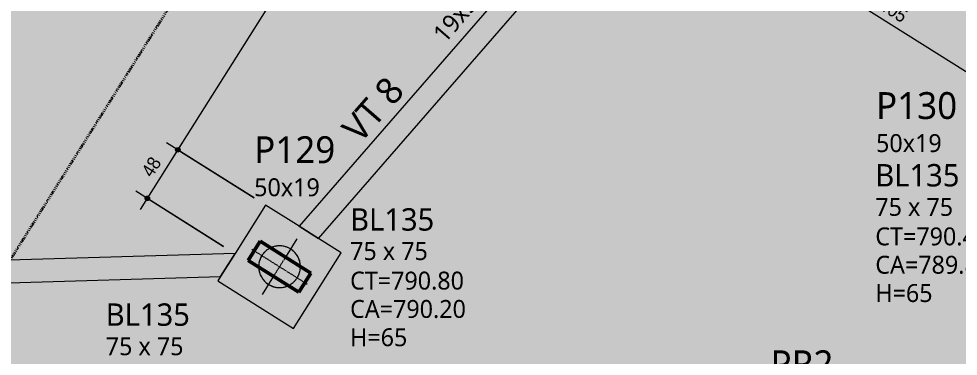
# Model space of a CAD drawing. Header units: centimetres. Extents: x -3523 to 38560, y -3196 to 88043.
# Drawn here: x -1449 to -661, y 1055 to 1338 of the extents above; entities that cross this region are included whole.
import ezdxf

# ---------------------------------------------------------------- set-up
doc = ezdxf.new("R2010")
doc.units = ezdxf.units.CM
doc.linetypes.add('Dash dot', pattern=[1.5875, 0.635, -0.47625, 0, -0.47625])
doc.linetypes.add('Traço', pattern=[0.635, 0.3175, -0.3175])
for name, color, linetype, lineweight in [('A-ANNO-DIMS', 7, 'Continuous', 9), ('A-ANNO-DIMS-75', 7, 'Continuous', 9), ('A-DETL-GENF', 7, 'Continuous', 18), ('A-DETL-MBND', 7, 'Continuous', 18), ('S-BEAM-IDEN', 7, 'Continuous', 9), ('S-COLS', 7, 'Continuous', 25), ('S-COLS-IDEN', 7, 'Continuous', 9), ('S-FNDN', 7, 'Continuous', 25), ('S-FNDN-HDLN', 7, 'Traço', 18), ('S-FNDN-IDEN', 7, 'Continuous', 9), ('S-GRID', 7, 'Continuous', 9)]:
    doc.layers.add(name, color=color, linetype=linetype, lineweight=lineweight)
doc.styles.add('Arial_1', font='arial.ttf', dxfattribs={"width": 0.9, "height": 11.25})
doc.styles.add('Gadugi', font='gadugi.ttf', dxfattribs={"height": 15})
doc.styles.add('Gadugi_1', font='gadugi.ttf', dxfattribs={"height": 22.5})
doc.styles.add('Gadugi_2', font='gadugi.ttf', dxfattribs={"height": 18.75})
doc.dimstyles.new('PED_1_5mm_ESQ', dxfattribs={"dimscale": 30.48, "dimtxt": 11.477918, "dimasz": 0.492126, "dimexe": 0.369094, "dimexo": 0.369094, "dimgap": 0.073819, "dimtad": 1, "dimdec": 1, "dimrnd": 0.5, "dimdsep": 46, "dimtxsty": 'Arial_1', "dimblk1": 'DOTSMALL', "dimblk2": 'DOTSMALL', "dimsah": 1, "dimcen": 0.09, "dimdle": 0.369094, "dimazin": 0, "dimtfac": 1, "dimtdec": 4, "dimtix": 1, "dimtmove": 0, "dimatfit": 3, "dimfxl": 1, "dimtvp": 1, "dimtolj": 1, "dimtzin": 0, "dimarcsym": 2})

# ---------------------------------------------------------------- blocks, each defined once
blk = doc.blocks.new('PED_BLRET-1EST_R01_2019 - 75x75x65-V25-PL B 002 - FUNDAÇÃO')
at = {"layer": 'A-DETL-MBND'}
for p, q in [((0, 27.5), (0, 9.5)), ((-27.5, 0), (-25, 0)), ((25, 0), (27.5, 0)), ((0, -9.5), (0, -27.5))]:
    blk.add_line(p, q, dxfattribs=at)
for start, end in [(33.02898, 146.80492), (213.19573, 326.97155)]:
    blk.add_arc((0, 0), 17.5, start, end, dxfattribs=at)
at = {"layer": 'S-FNDN-HDLN'}
for p, q in [((0, 9.5), (0, -9.5)), ((-25, 0), (25, 0))]:
    blk.add_line(p, q, dxfattribs=at)
for start, end in [(146.82121, 213.17943), (360, 33.01269), (326.98784, 360)]:
    blk.add_arc((0, 0), 17.5, start, end, dxfattribs=at)
blk = doc.blocks.new('DIMBLOCK184-PL B 002 - FUNDAÇÃO')
at = {"layer": 'A-ANNO-DIMS-75'}
h = blk.add_hatch(color=256, dxfattribs=at)
edge = h.paths.add_edge_path(flags=0)
edge.add_arc((-1076.86, 1606.8), 1.88, 0, 360)
h = blk.add_hatch(color=256, dxfattribs=at)
edge = h.paths.add_edge_path(flags=0)
edge.add_arc((-1315.48, 1227.66), 1.88, 0, 360)
for p, q in [((-974.24, 1542.22), (-1086.38, 1612.79)), ((-1076.86, 1606.8), (-1321.47, 1218.13)), ((-1076.86, 1606.8), (-974.24, 1542.22)), ((-1251.44, 1187.35), (-1325, 1233.65)), ((-1315.48, 1227.66), (-1251.44, 1187.35))]:
    blk.add_line(p, q, dxfattribs=at)
for centre in [(-1076.86, 1606.8), (-1315.48, 1227.66)]:
    blk.add_circle(centre, 1.88, dxfattribs=at)
at = {"layer": 'A-ANNO-DIMS-75', "color": 0, "insert": (-1216.64, 1416.34), "char_height": 11.25, "width": 27.9708, "attachment_point": 1, "rotation": 57.81471, "line_spacing_factor": 0.941778, "style": 'Arial_1'}
blk.add_mtext('448', dxfattribs=at)
blk = doc.blocks.new('_DotSmall')
at = {"color": 0, "linetype": 'ByBlock', "const_width": 0.5}
blk.add_lwpolyline([(-0.0625, 0, 1), (0.0625, 0, 1)], format="xyb", close=True, dxfattribs=at)
blk = doc.blocks.new('DIMBLOCK185-PL B 002 - FUNDAÇÃO')
at = {"layer": 'A-ANNO-DIMS-75'}
h = blk.add_hatch(color=256, dxfattribs=at)
edge = h.paths.add_edge_path(flags=0)
edge.add_arc((-1315.48, 1227.66), 1.88, 0, 360)
h = blk.add_hatch(color=256, dxfattribs=at)
edge = h.paths.add_edge_path(flags=0)
edge.add_arc((-1341.05, 1187.02), 1.88, 0, 360)
for p, q in [((-1309.49, 1237.18), (-1347.05, 1177.5)), ((-1251.44, 1187.35), (-1325, 1233.65)), ((-1315.48, 1227.66), (-1251.44, 1187.35)), ((-1277.01, 1146.72), (-1350.58, 1193.02)), ((-1341.05, 1187.02), (-1277.01, 1146.72))]:
    blk.add_line(p, q, dxfattribs=at)
for centre in [(-1315.48, 1227.66), (-1341.05, 1187.02)]:
    blk.add_circle(centre, 1.88, dxfattribs=at)
at = {"layer": 'A-ANNO-DIMS-75', "color": 0, "insert": (-1346.67, 1209.74), "char_height": 11.25, "width": 18.6472, "attachment_point": 1, "rotation": 57.81471, "line_spacing_factor": 0.941778, "style": 'Arial_1'}
blk.add_mtext('48', dxfattribs=at)
blk = doc.blocks.new('DIMBLOCK187-PL B 002 - FUNDAÇÃO')
at = {"layer": 'A-ANNO-DIMS-75'}
h = blk.add_hatch(color=256, dxfattribs=at)
edge = h.paths.add_edge_path(flags=0)
edge.add_arc((-1248.4, 1747.85), 1.88, 0, 360)
h = blk.add_hatch(color=256, dxfattribs=at)
edge = h.paths.add_edge_path(flags=0)
edge.add_arc((-1648.33, 1112.41), 1.88, 0, 360)
for p, q in [((-1648.33, 1112.41), (-1242.41, 1757.37)), ((-1241.12, 1743.27), (-1257.92, 1753.84)), ((-1248.4, 1747.85), (-1241.12, 1743.27)), ((-1705.5, 1148.39), (-1638.81, 1106.42)), ((-1648.33, 1112.41), (-1705.5, 1148.39))]:
    blk.add_line(p, q, dxfattribs=at)
for centre in [(-1248.4, 1747.85), (-1648.33, 1112.41)]:
    blk.add_circle(centre, 1.88, dxfattribs=at)
at = {"layer": 'A-ANNO-DIMS-75', "color": 0, "insert": (-1468.84, 1429.25), "char_height": 11.25, "width": 27.9708, "attachment_point": 1, "rotation": 57.81471, "line_spacing_factor": 0.941778, "style": 'Arial_1'}
blk.add_mtext('751', dxfattribs=at)
blk = doc.blocks.new('DIMBLOCK188-PL B 002 - FUNDAÇÃO')
at = {"layer": 'A-ANNO-DIMS-75'}
h = blk.add_hatch(color=256, dxfattribs=at)
edge = h.paths.add_edge_path(flags=0)
edge.add_arc((-658.86, 988.11), 1.88, 0, 360)
h = blk.add_hatch(color=256, dxfattribs=at)
edge = h.paths.add_edge_path(flags=0)
edge.add_arc((-621.6, 988.11), 1.88, 0, 360)
for p, q in [((-621.6, 1083.63), (-621.6, 976.86)), ((-621.6, 988.11), (-621.6, 1083.63)), ((-658.86, 979.51), (-658.86, 999.36)), ((-670.11, 988.11), (-621.6, 988.11)), ((-658.86, 988.11), (-658.86, 979.51))]:
    blk.add_line(p, q, dxfattribs=at)
for centre in [(-658.86, 988.11), (-621.6, 988.11)]:
    blk.add_circle(centre, 1.88, dxfattribs=at)
at = {"layer": 'A-ANNO-DIMS-75', "color": 0, "insert": (-653.83, 1004.97), "char_height": 11.25, "width": 32.6326, "attachment_point": 1, "line_spacing_factor": 0.941778, "style": 'Arial_1'}
blk.add_mtext('37.5', dxfattribs=at)
blk = doc.blocks.new('DIMBLOCK213-PL B 002 - FUNDAÇÃO')
at = {"layer": 'A-ANNO-DIMS-75'}
h = blk.add_hatch(color=256, dxfattribs=at)
edge = h.paths.add_edge_path(flags=0)
edge.add_arc((-892.82, 1443.2), 1.88, 0, 360)
h = blk.add_hatch(color=256, dxfattribs=at)
edge = h.paths.add_edge_path(flags=0)
edge.add_arc((-550.03, 1227.53), 1.88, 0, 360)
for p, q in [((-837.34, 1531.38), (-898.81, 1433.68)), ((-892.82, 1443.2), (-837.34, 1531.38)), ((-902.34, 1449.19), (-540.51, 1221.54)), ((-534.48, 1252.24), (-556.02, 1218.01)), ((-550.03, 1227.53), (-534.48, 1252.24))]:
    blk.add_line(p, q, dxfattribs=at)
for centre in [(-892.82, 1443.2), (-550.03, 1227.53)]:
    blk.add_circle(centre, 1.88, dxfattribs=at)
at = {"layer": 'A-ANNO-DIMS-75', "color": 0, "insert": (-722.31, 1355.84), "char_height": 11.25, "width": 27.9708, "attachment_point": 1, "rotation": 327.82439, "line_spacing_factor": 0.941778, "style": 'Arial_1'}
blk.add_mtext('405', dxfattribs=at)

msp = doc.modelspace()

# ---------------------------------------------------------------- hatches: boundary and pattern name
at = {"layer": 'A-DETL-GENF', "true_color": 0xe6e6e6}
h = msp.add_hatch(color=254, dxfattribs=at)
h.paths.add_polyline_path([(-780.089, 706.316), (-386.115, 706.316), (-386.115, 707.119), (-490.138, 707.119), (-490.138, 819.102), (-113.138, 819.102), (-113.138, 707.119), (-124.365, 707.119), (-124.365, 706.316), (43.51, 706.316), (43.51, 770.619), (70.307, 770.619), (70.307, 1173.082), (306.417, 1173.082), (147.343, 1755.323), (97.342, 1755.323), (97.342, 1835.352), (-215.981, 1835.352), (-215.981, 1756.172), (-275.96, 1756.172), (-442.089, 1296.011), (-425.073, 1285.306), (-465.011, 1221.825), (-491.496, 1238.487), (-546.599, 1166.011), (-546.599, 1141.884), (-298.365, 1141.884), (-298.365, 1214.884), (-223.365, 1214.884), (-223.365, 1049.884), (-298.365, 1049.884), (-298.365, 1122.884), (-546.599, 1122.884), (-546.599, 1094.884), (-621.599, 1094.884), (-621.599, 1169.884), (-567.522, 1169.884), (-507.641, 1248.644), (-528.493, 1261.763), (-488.554, 1325.245), (-485.408, 1323.265), (-329.119, 1756.172), (-345.981, 1756.172), (-345.981, 1866.172), (-316.578, 1866.172), (-444.521, 2197.571), (-444.83, 2197.454), (-462.562, 2244.301), (-671.366, 2785.221), (-685.288, 2823.058), (-685.488, 2822.982), (-703.22, 2869.732), (-702.555, 2869.984), (-718.743, 2913.873), (-862.537, 3299.756), (-968.123, 3253.612), (-914.305, 3339.122), (-930.385, 3349.243), (-979.853, 3270.645), (-1027.785, 3380.324), (-999.447, 3392.709), (-1318.73, 3593.658), (-1333.645, 3569.961), (-1357.562, 3585.013), (-1342.647, 3608.71), (-1358.727, 3618.831), (-1373.642, 3595.134), (-1397.12, 3609.91), (-1382.205, 3633.607), (-1824.457, 3911.949), (-1862.275, 3851.86), (-1909.247, 3881.422), (-3097.084, 1994.095), (-2170.119, 1408.797), (-2169.792, 1409.316), (-2127.476, 1382.683), (-2127.841, 1382.102), (-1767.194, 1154.384), (-1737.355, 1154.384), (-1351.153, 1779.215), (-1413.278, 1818.573), (-1373.141, 1881.929), (-1233.757, 1793.627), (-1248.497, 1770.361), (-909.742, 1557.157), (-894.827, 1580.854), (-831.352, 1540.905), (-871.302, 1477.43), (-899.843, 1495.393), (-1197.486, 1153.393), (-1178.443, 1141.408), (-1218.392, 1077.933), (-1281.867, 1117.882), (-1279.683, 1121.353), (-1695.298, 1108.989), (-1460.081, 960.469), (-1310.615, 970.198), (-1282.615, 970.198), (-1282.615, 988.119), (-857.365, 988.119), (-857.365, 707.119), (-852.365, 707.119), (-852.365, 706.316), (-787.91, 706.316)], flags=0)
h.paths.add_polyline_path([(-1711.866, 1127.504), (-1267.491, 1140.724), (-1241.918, 1181.357), (-1213.76, 1163.636), (-916.117, 1505.636), (-934.777, 1517.38), (-919.862, 1541.077), (-1258.665, 1754.311), (-1273.895, 1730.271), (-1335.101, 1769.046), (-1715.019, 1154.384), (-1711.866, 1154.384), (-1711.866, 1137.129)], flags=0)
h.paths.add_polyline_path([(317.769, 1321.247), (317.769, 1754.601), (277.762, 1754.601), (277.762, 1835.352), (227.342, 1835.352), (227.342, 1755.323), (199.175, 1755.323), (306.417, 1362.799)], flags=0)
h.paths.add_polyline_path([(-17.803, 1780.55), (-17.803, 1796.55), (-1.803, 1796.55), (-2.348, 1792.409), (-3.947, 1788.55), (-6.489, 1785.236), (-9.803, 1782.694), (-13.662, 1781.095)], flags=0)
h.paths.add_polyline_path([(-33.803, 1796.55), (-33.258, 1800.691), (-31.659, 1804.55), (-29.117, 1807.864), (-25.803, 1810.406), (-21.944, 1812.005), (-17.803, 1812.55), (-17.803, 1796.55), (-33.258, 1796.55)], flags=0)
h.paths.add_polyline_path([(-1713.322, 2040.579), (-1755.638, 2067.212), (-1745.518, 2083.292), (-1703.201, 2056.659), (-1711.577, 2043.352)], flags=0)
h.paths.add_polyline_path([(-2141.673, 2310.054), (-2183.989, 2336.687), (-2173.869, 2352.768), (-2131.552, 2326.135)], flags=0)
h.paths.add_polyline_path([(-872.017, 2476.309), (-914.333, 2502.941), (-904.213, 2519.022), (-861.896, 2492.389)], flags=0)
h.paths.add_polyline_path([(-1278.153, 2731.912), (-1320.47, 2758.545), (-1310.349, 2774.626), (-1268.033, 2747.993), (-1275.233, 2736.552)], flags=0)
h.paths.add_polyline_path([(-1706.492, 3001.506), (-1748.808, 3028.139), (-1738.688, 3044.22), (-1696.371, 3017.587)], flags=0)
h.paths.add_polyline_path([(-866.215, 3298.666), (-862.634, 3300.018), (-865.839, 3308.62), (-871.262, 3312.032), (-868.974, 3305.973)], flags=0)
at = {"layer": 'A-DETL-MBND', "true_color": 0xb4bee6}
for points in [[(-1197.486, 1153.393), (-899.843, 1495.393), (-916.117, 1505.636), (-1213.76, 1163.636)], [(-1695.298, 1108.989), (-1279.683, 1121.353), (-1267.491, 1140.724), (-1711.866, 1127.504), (-1711.866, 1119.449), (-1701.122, 1112.666)]]:
    msp.add_hatch(color=9, dxfattribs=at).paths.add_polyline_path(points, flags=0)
h = msp.add_hatch(color=9, dxfattribs=at)
h.paths.add_polyline_path([(-1218.392, 1077.933), (-1178.443, 1141.408), (-1241.918, 1181.357), (-1281.867, 1117.882), (-1256.374, 1101.837)], flags=0)
h.paths.add_polyline_path([(-1214.057, 1108.289), (-1256.374, 1134.921), (-1246.253, 1151.002), (-1203.937, 1124.369), (-1213.76, 1108.76)], flags=0)
at = {"layer": 'S-COLS', "true_color": 0x808080}
msp.add_hatch(color=8, dxfattribs=at).paths.add_polyline_path([(-1214.057, 1108.289), (-1203.937, 1124.369), (-1246.253, 1151.002), (-1256.374, 1134.921), (-1215.169, 1108.989)], flags=0)

# ---------------------------------------------------------------- linework, layer by layer
at = {"layer": 'A-DETL-MBND'}
for p, q in [((-916.117, 1505.636), (-1213.76, 1163.636)), ((-1197.486, 1153.393), (-899.843, 1495.393)), ((-1241.918, 1181.357), (-1267.491, 1140.724)), ((-1213.76, 1163.636), (-1241.918, 1181.357)), ((-1213.76, 1163.636), (-1197.486, 1153.393)), ((-1197.486, 1153.393), (-1213.76, 1163.636)), ((-1178.443, 1141.408), (-1197.486, 1153.393)), ((-1267.491, 1140.724), (-1711.866, 1127.504)), ((-1279.683, 1121.353), (-1267.491, 1140.724)), ((-1267.491, 1140.724), (-1279.683, 1121.353)), ((-1218.392, 1077.933), (-1178.443, 1141.408)), ((-1695.289, 1108.989), (-1279.683, 1121.353)), ((-1279.683, 1121.353), (-1281.867, 1117.882)), ((-1281.867, 1117.882), (-1218.392, 1077.933))]:
    msp.add_line(p, q, dxfattribs=at)
at = {"layer": 'S-COLS', "lineweight": 50}
for p, q in [((-1246.253, 1151.002), (-1256.374, 1134.921)), ((-1203.937, 1124.369), (-1246.253, 1151.002)), ((-1256.374, 1134.921), (-1214.057, 1108.289)), ((-1214.057, 1108.289), (-1203.937, 1124.369))]:
    msp.add_line(p, q, dxfattribs=at)
at = {"layer": 'S-FNDN-HDLN'}
for start, end in [(128.493987, 136.44773), (121.320397, 128.22076), (113.144703, 121.107556), (105.967339, 112.842846), (97.789958, 105.769057), (90.617443, 97.452719), (82.427467, 90.431833), (75.270057, 82.045395), (67.053549, 75.095575), (59.924671, 66.612831), (51.661867, 59.760038), (44.580883, 51.141152), (159.181691, 167.135435), (152.039701, 158.951952), (147.814711, 151.790114), (143.839308, 147.814711), (136.677469, 143.589721), (36.240463, 44.425028), (29.238368, 35.604171), (20.763742, 29.090383), (13.89686, 19.945794), (174.521866, 182.484719), (182.786576, 189.662082), (167.408662, 174.309025), (189.860365, 197.839464), (5.165189, 13.755972), (349.200974, 358.42168), (358.556138, 4.020212), (198.176702, 205.011978), (205.197589, 213.201955), (213.584027, 220.359365), (312.542009, 324.952637), (330.676785, 343.087412), (343.216016, 347.292843), (220.533847, 228.575872), (229.016591, 235.704751), (235.869383, 243.967555), (244.488269, 251.048539), (251.204394, 259.388959), (260.02525, 266.391054), (266.539038, 274.86568), (275.683627, 281.732562), (281.87345, 290.464232), (291.60921, 297.073284), (297.207741, 306.428447), (308.336579, 312.413405)]:
    msp.add_arc((-1230.155, 1129.645), 17.5, start, end, dxfattribs=at)
at = {"layer": 'S-GRID', "color": 32, "linetype": 'Dash dot', "lineweight": 35, "true_color": 0xe46c0a}
msp.add_line((-325.828, 2931.113), (-1688.827, 765.475), dxfattribs=at)

# ---------------------------------------------------------------- block references
at = {"layer": 'S-FNDN', "linetype": 'Traço', "lineweight": 18, "rotation": 327.8147107909064}
msp.add_blockref('PED_BLRET-1EST_R01_2019 - 75x75x65-V25-PL B 002 - FUNDAÇÃO', (-1230.155, 1129.645), dxfattribs=at)

# ---------------------------------------------------------------- texts
at = {"layer": 'S-BEAM-IDEN', "attachment_point": 1, "rotation": 48.966831}
for s, insert, char_height, width, style in [('19x50', (-1102.852, 1326.115), 15, 67.34175, 'Gadugi'), ('VT 8', (-1179.485, 1247.054), 22.5, 76.36073, 'Gadugi_1')]:
    msp.add_mtext(s, dxfattribs=dict(at, insert=insert, char_height=char_height, width=width, style=style))
at = {"layer": 'S-COLS-IDEN', "attachment_point": 1}
for s, insert, char_height, width, style in [('P130', (-729.956, 1276.026), 22.5, 84.77845, 'Gadugi_1'), ('P129', (-1251.422, 1239.014), 22.5, 84.77845, 'Gadugi_1'), ('50x19', (-729.956, 1240.791), 15, 67.34175, 'Gadugi'), ('50x19', (-1251.422, 1203.779), 15, 67.34175, 'Gadugi'), ('PR2', (-818.435, 1059.523), 22.5, 65.53795, 'Gadugi_1')]:
    msp.add_mtext(s, dxfattribs=dict(at, insert=insert, char_height=char_height, width=width, style=style))
at = {"layer": 'S-FNDN-IDEN', "color": 5, "true_color": 0x0000ff, "char_height": 18.75, "width": 85.37972, "attachment_point": 1, "style": 'Gadugi_2'}
for insert in [(-730.572, 1215.721), (-1170.997, 1178.662), (-1375.907, 1098.878)]:
    msp.add_mtext('BL135', dxfattribs=dict(at, insert=insert))
at = {"layer": 'S-FNDN-IDEN', "char_height": 15, "attachment_point": 1, "style": 'Gadugi'}
for s, insert, width in [('75 x 75', (-730.572, 1187.308), 81.77212), ('CT=790.45', (-730.572, 1162.578), 122.05692), ('75 x 75', (-1170.997, 1150.249), 81.77212), ('CA=789.85', (-730.572, 1138.8), 125.06325), ('CT=790.80', (-1170.997, 1125.519), 122.05692), ('H=65', (-730.572, 1115.055), 63.73416), ('CA=790.20', (-1170.997, 1101.74), 125.06325), ('H=65', (-1170.997, 1077.995), 63.73416), ('75 x 75', (-1375.907, 1070.464), 81.77212)]:
    msp.add_mtext(s, dxfattribs=dict(at, insert=insert, width=width))

# ---------------------------------------------------------------- dimensions: what is measured, and where the dimension line sits
at = {"layer": 'A-ANNO-DIMS'}
for base, p1, p2, angle, override, picture, middle in [((-1248.401, 1747.851), (-1715.019, 1154.384), (-1250.645, 1749.264), 57.814711, {"dimpost": '<>', "dimfxl": 754.668255}, 'DIMBLOCK187-PL B 002 - FUNDAÇÃO', (-1455.132, 1434.39)), ((-1315.481, 1227.656), (-964.72, 1536.225), (-1241.918, 1181.357), 57.814711, {"dimpost": '<>', "dimfxl": 450.299932}, 'DIMBLOCK184-PL B 002 - FUNDAÇÃO', (-1202.934, 1421.487)), ((-550.028, 1227.534), (-831.352, 1540.905), (-528.493, 1261.763), 327.824392, {"dimpost": '<>', "dimfxl": 411.878686}, 'DIMBLOCK213-PL B 002 - FUNDAÇÃO', (-717.168, 1342.133)), ((-1341.054, 1187.023), (-1241.918, 1181.357), (-1267.491, 1140.724), 57.814711, {"dimpost": '<>', "dimfxl": 48.01042}, 'DIMBLOCK185-PL B 002 - FUNDAÇÃO', (-1335.033, 1211.598))]:
    dim = msp.add_linear_dim(base=base, p1=p1, p2=p2, angle=angle, dimstyle='PED_1_5mm_ESQ', override=override, dxfattribs=at)
    dim.commit()
    dim.dimension.update_dxf_attribs({"geometry": picture, "text_midpoint": middle})
dim = msp.add_linear_dim(base=(-621.599, 988.111), p1=(-658.86, 990.763), p2=(-621.599, 1094.884), dimstyle='PED_1_5mm_ESQ', override={"dimpost": '<>', "dimfxl": 110.588026}, dxfattribs=at)
dim.commit()
dim.dimension.update_dxf_attribs({"geometry": 'DIMBLOCK188-PL B 002 - FUNDAÇÃO', "text_midpoint": (-640.23, 996.109)})

doc.saveas('drawing.dxf')
